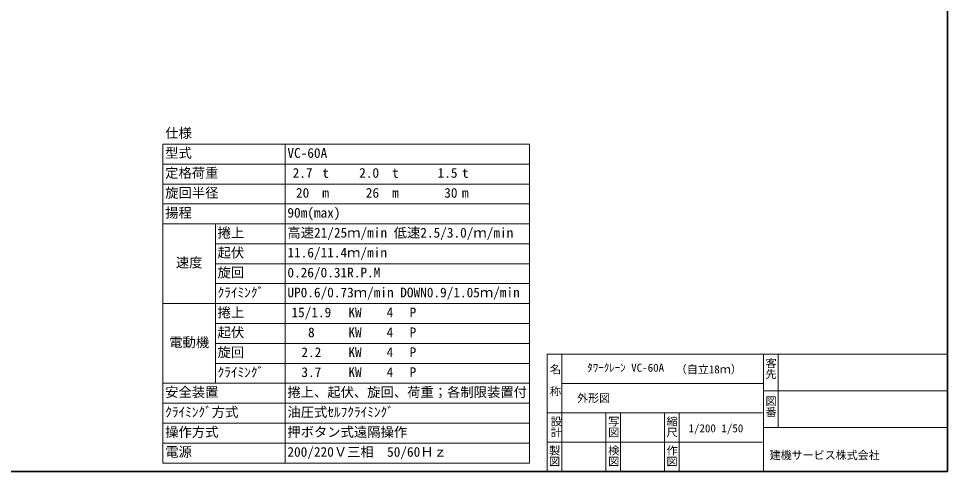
# Model space of a CAD drawing. Units: millimetres on the paper, enlarged 30 times. Extents: x -6015 to 6072, y -4190 to 4294.
# Drawn here: x -1529 to 6072, y -4190 to -479 of the extents above; entities that cross this region are included whole.
import ezdxf
from ezdxf.enums import TextEntityAlignment as Align

# ---------------------------------------------------------------- set-up
doc = ezdxf.new("R2010")
doc.units = ezdxf.units.MM
doc.header["$LTSCALE"] = 30
doc.layers.add('F-0', color=7, linetype='Continuous', lineweight=18)
doc.layers.add('F-2', color=3, linetype='Continuous', lineweight=9)
doc.layers.add('F-1', color=7, linetype='Continuous')
doc.styles.add('@ＭＳ ゴシック', font='')
doc.styles.add('ＭＳ ゴシック', font='')
doc.styles.add('ＭＳ 明朝', font='')
doc.styles.get('@ＭＳ ゴシック').set_extended_font_data('@MS Gothic')
doc.styles.get('ＭＳ ゴシック').set_extended_font_data('MS Gothic')
doc.styles.get('ＭＳ 明朝').set_extended_font_data('MS Mincho')

msp = doc.modelspace()

# ---------------------------------------------------------------- linework, layer by layer
at = {"layer": 'F-0', "color": 3, "lineweight": 35}
for p in [(6072.1, 4140.4), (-6015.01, -4189.88)]:
    msp.add_line(p, (6072.1, -4189.88), dxfattribs=at)
at = {"layer": 'F-0'}
for p, q in [((2795.84, -3229.88), (2795.84, -4189.88)), ((2795.84, -3229.88), (6072.1, -3229.88)), ((2915.84, -3229.88), (2915.84, -4189.88)), ((4565.84, -3229.88), (4565.84, -4189.88)), ((4685.84, -3229.88), (4685.84, -3827.64)), ((2919.52, -3469.88), (4563.96, -3469.88)), ((4567, -3529.88), (6072.1, -3529.88)), ((2795.84, -3709.88), (4559.77, -3709.88)), ((3275.84, -3711.94), (3275.84, -4189.88)), ((3395.84, -3711.94), (3395.84, -4189.88)), ((3755.84, -3711.94), (3755.84, -4189.88)), ((3875.84, -3711.94), (3875.84, -4189.88)), ((4565.84, -3829.88), (6072.1, -3829.88)), ((2795.84, -3949.88), (4559.77, -3949.88))]:
    msp.add_line(p, q, dxfattribs=at)
at = {"layer": 'F-2', "color": 4}
for p, q in [((-347.51, -1508.46), (2652.49, -1508.46)), ((-347.51, -1508.46), (-347.51, -4120.71)), ((652.49, -1508.46), (652.49, -4120.71)), ((2652.49, -1508.46), (2652.49, -4120.71)), ((-347.51, -1671.73), (2652.49, -1671.73)), ((-347.51, -1834.99), (2652.49, -1834.99)), ((-347.51, -1998.26), (2652.49, -1998.26)), ((-347.51, -2161.52), (2652.49, -2161.52)), ((81.06, -2161.52), (81.06, -3467.64)), ((81.06, -2324.79), (2652.49, -2324.79)), ((81.06, -2488.05), (2652.49, -2488.05)), ((81.06, -2651.32), (2652.49, -2651.32)), ((-347.51, -2814.58), (2652.49, -2814.58)), ((81.06, -2977.85), (2652.49, -2977.85)), ((81.06, -3141.11), (2652.49, -3141.11)), ((81.06, -3304.38), (2652.49, -3304.38)), ((-347.51, -3467.64), (2652.49, -3467.64)), ((-347.51, -3630.91), (2652.49, -3630.91)), ((-347.51, -3794.18), (2652.49, -3794.18)), ((-347.51, -3957.44), (2652.49, -3957.44)), ((-347.51, -4120.71), (2652.49, -4120.71))]:
    msp.add_line(p, q, dxfattribs=at)

# ---------------------------------------------------------------- texts
at = {"layer": 'F-0', "style": '@ＭＳ ゴシック'}
for s, p in [('客先', (4574.23, -3256.35)), ('名\u3000称', (2809.73, -3306.97)), ('図番', (4574.23, -3567.3)), ('設計', (2816.97, -3733.63)), ('写図', (3287.02, -3733.63)), ('縮尺', (3764.3, -3733.63)), ('製図', (2802.5, -3972.27)), ('検図', (3287.02, -3972.27)), ('作図', (3764.3, -3972.27))]:
    msp.add_text(s, height=65.98, rotation=270, dxfattribs=at).set_placement(p, align=Align.BOTTOM_LEFT)
at = {"layer": 'F-0', "style": 'ＭＳ ゴシック'}
msp.add_text('建機サービス株式会社', height=65.98, dxfattribs=at).set_placement((4617.62, -4109.67), align=Align.BOTTOM_LEFT)
at = {"layer": 'F-1', "style": 'ＭＳ 明朝'}
for s, p in [('ﾀﾜｰｸﾚｰﾝ VC-60A', (3124.39, -3392.92)), ('外形図', (3041.36, -3642))]:
    msp.add_text(s, height=65.98, dxfattribs=at).set_placement(p, align=Align.BOTTOM_LEFT)
at = {"layer": 'F-2', "style": 'ＭＳ 明朝'}
for s, p in [('仕様', (-329.37, -1481.25)), ('型式', (-329.37, -1644.52)), ('VC-60A', (670.63, -1644.52)), ('定格荷重', (-329.37, -1807.78)), ('2.7', (713.72, -1807.78)), ('t', (956.35, -1807.78)), ('2.0 ', (1257.93, -1807.78)), ('t', (1527.77, -1807.78)), ('1.5', (1899.66, -1807.78)), ('t', (2099.2, -1807.78)), ('旋回半径', (-329.37, -1971.05)), ('20', (740.93, -1971.05)), ('m', (956.35, -1971.05)), ('26', (1312.36, -1971.05)), ('m', (1527.77, -1971.05)), ('30', (1954.08, -1971.05)), ('m', (2099.2, -1971.05)), ('揚程', (-329.37, -2134.31)), ('90m(max)', (670.63, -2134.31)), ('捲上', (99.2, -2297.58)), ('高速21/25ｍ/min 低速2.5/3.0/ｍ/min', (670.63, -2297.58)), ('起伏', (99.2, -2460.84)), ('11.6/11.4ｍ/min', (670.63, -2460.84)), ('速度', (-242.07, -2542.47)), ('旋回', (99.2, -2624.11)), ('0.26/0.31R.P.M', (670.63, -2624.11)), ('ｸﾗｲﾐﾝｸﾞ', (99.2, -2787.37)), ('UP0.6/0.73ｍ/min DOWN0.9/1.05ｍ/min', (670.63, -2787.37)), ('捲上', (99.2, -2950.64)), ('15/1.9', (703.51, -2950.64)), ('KW', (1169.5, -2950.64)), ('4', (1482.42, -2950.64)), ('P', (1670.63, -2950.64)), ('起伏', (99.2, -3113.9)), ('8', (839.57, -3113.9)), ('KW', (1169.5, -3113.9)), ('4', (1482.42, -3113.9)), ('P', (1670.63, -3113.9)), ('電動機', (-296.49, -3195.54)), ('旋回', (99.2, -3277.17)), ('2.2', (785.14, -3277.17)), ('KW', (1169.5, -3277.17)), ('4', (1482.42, -3277.17)), ('P', (1670.63, -3277.17)), ('ｸﾗｲﾐﾝｸﾞ', (99.2, -3440.43)), ('3.7', (785.14, -3440.43)), ('KW', (1169.5, -3440.43)), ('4', (1482.42, -3440.43)), ('P', (1670.63, -3440.43)), ('安全装置', (-329.37, -3603.7)), ('捲上、起伏、旋回、荷重；各制限装置付', (670.63, -3603.7)), ('ｸﾗｲﾐﾝｸﾞ方式', (-329.37, -3766.96)), ('油圧式ｾﾙﾌｸﾗｲﾐﾝｸﾞ', (670.63, -3766.96)), ('操作方式', (-329.37, -3930.23)), ('押ボタン式遠隔操作', (670.63, -3930.23)), ('電源', (-329.37, -4093.5)), ('200/220Ｖ三相\u300050/60Ｈｚ', (670.63, -4093.5))]:
    msp.add_text(s, height=79.84, dxfattribs=at).set_placement(p, align=Align.BOTTOM_LEFT)
at = {"layer": 'F-2', "color": 7, "style": 'ＭＳ 明朝'}
for s, p in [('（自立18ｍ）', (3849.17, -3405.91)), ('1/200 1/50', (3953.02, -3889.13))]:
    msp.add_text(s, height=65.98, dxfattribs=at).set_placement(p, align=Align.BOTTOM_LEFT)

doc.saveas('drawing.dxf')
